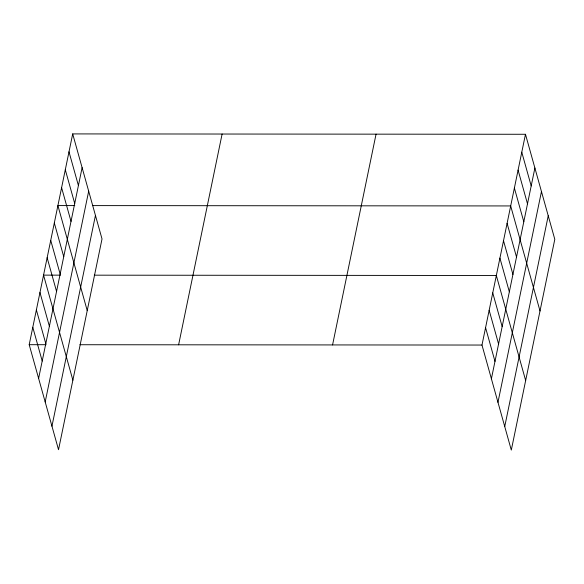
<?xml version="1.0" encoding="UTF-8"?>
<svg xmlns="http://www.w3.org/2000/svg" width="584" height="584" viewBox="0 0 584 584"><rect width="100%" height="100%" fill="white"/><g stroke="black" fill="none" stroke-linecap="round" stroke-linejoin="round"><path stroke-width="0.88" d="M72.693 133.911L102.017 238.951L58.524 449.724L29.2 344.691L72.693 133.911L525.476 134.276L554.8 239.309L511.307 450.089L481.983 345.049L525.476 134.276M38.617 378.425L82.11 167.652M45.187 401.953L88.68 191.18M51.954 426.196L95.447 215.423M178.616 344.808L222.11 134.035M332.566 344.932L376.052 134.152M491.399 378.782L534.893 168.01M497.969 402.318L541.463 191.537M504.737 426.554L548.23 215.781M74.803 205.59L57.904 205.575L87.228 310.615M92.593 205.604L510.686 205.94L540.01 310.973M60.451 275.144L43.552 275.13L72.876 380.169M94.25 275.173L496.334 275.495L525.658 380.534M29.2 344.691L46.099 344.699M79.898 344.728L481.983 345.049M521.775 152.19L531.192 185.924M518.081 170.105L527.498 203.838M514.38 188.019L523.804 221.759M507.094 223.329L516.519 257.062M503.51 240.718L512.927 274.451M499.919 258.106L509.343 291.839M492.743 292.883L502.167 326.617M489.158 310.272L498.575 344.005M485.567 327.661L494.991 361.394M68.992 151.825L78.417 185.566M65.299 169.747L74.715 203.48M61.597 187.661L71.022 221.394M54.319 222.964L63.736 256.697M50.728 240.352L60.145 274.093M47.143 257.741L56.56 291.482M39.968 292.518L49.385 326.259M36.376 309.907L45.793 343.647M32.792 327.296L42.209 361.036"/></g></svg>
